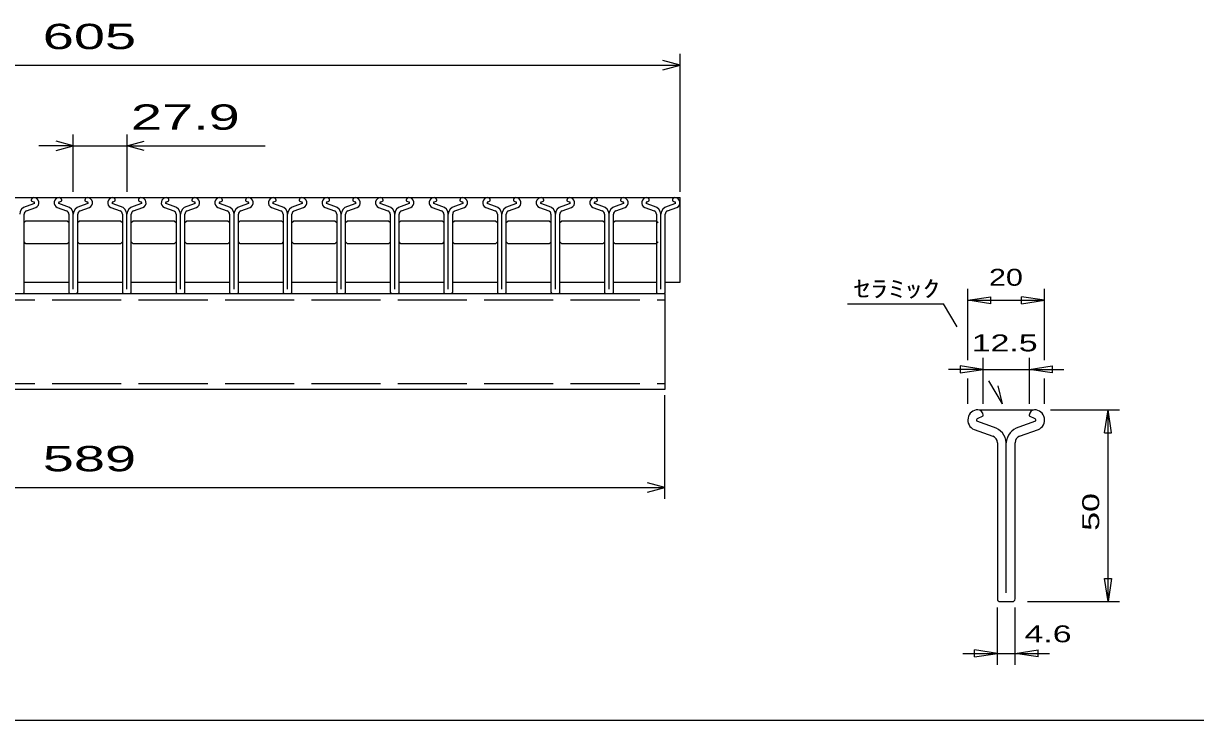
# Model space of a CAD drawing. Units: millimetres, scale not verified. Extents: x -1092 to 1042, y -770 to 629.
# Drawn here: x -549 to 61, y -691 to -328 of the extents above; entities that cross this region are included whole.
import ezdxf
from ezdxf.enums import TextEntityAlignment as Align

# ---------------------------------------------------------------- set-up
doc = ezdxf.new("R2010")
doc.units = ezdxf.units.MM
doc.header["$LTSCALE"] = 6
doc.linetypes.add('DASHED', pattern=[7.5, 6, -1.5])
for name, color, linetype, lineweight in [('0_2', 150, 'Continuous', 25), ('16', 3, 'Continuous', 25), ('22', 2, 'Continuous', 25), ('32', 4, 'Continuous', 25)]:
    doc.layers.add(name, color=color, linetype=linetype, lineweight=lineweight)
doc.styles.add('ベクトル', font='')
doc.styles.get('ベクトル').set_extended_font_data('ベクトル')

msp = doc.modelspace()

# ---------------------------------------------------------------- linework, layer by layer
at = {"layer": '0_2'}
msp.add_line((1041.6, -690.9), (-1034.4, -690.9), dxfattribs=at)
at = {"layer": '16'}
for p, q in [((-812.5, -418.4), (-207.5, -418.4)), ((-545.401, -419.783), (-545.401, -420.013)), ((-545.401, -420.013), (-543.961, -420.713)), ((-530.96, -420.713), (-529.52, -420.013)), ((-529.52, -420.013), (-529.52, -419.783)), ((-517.501, -419.783), (-517.501, -420.013)), ((-517.501, -420.013), (-516.061, -420.713)), ((-503.06, -420.713), (-501.62, -420.013)), ((-501.62, -420.013), (-501.62, -419.783)), ((-489.601, -419.783), (-489.601, -420.013)), ((-489.601, -420.013), (-488.161, -420.713)), ((-475.16, -420.713), (-473.72, -420.013)), ((-473.72, -420.013), (-473.72, -419.783)), ((-461.701, -419.783), (-461.701, -420.013)), ((-461.701, -420.013), (-460.261, -420.713)), ((-447.26, -420.713), (-445.82, -420.013)), ((-445.82, -420.013), (-445.82, -419.783)), ((-433.801, -419.783), (-433.801, -420.013)), ((-433.801, -420.013), (-432.361, -420.713)), ((-419.36, -420.713), (-417.92, -420.013)), ((-417.92, -420.013), (-417.92, -419.783)), ((-405.901, -419.783), (-405.901, -420.013)), ((-405.901, -420.013), (-404.461, -420.713)), ((-391.46, -420.713), (-390.02, -420.013)), ((-390.02, -420.013), (-390.02, -419.783)), ((-378.001, -419.783), (-378.001, -420.013)), ((-378.001, -420.013), (-376.561, -420.713)), ((-363.56, -420.713), (-362.12, -420.013)), ((-362.12, -420.013), (-362.12, -419.783)), ((-350.101, -419.783), (-350.101, -420.013)), ((-350.101, -420.013), (-348.661, -420.713)), ((-335.66, -420.713), (-334.22, -420.013)), ((-334.22, -420.013), (-334.22, -419.783)), ((-322.201, -419.783), (-322.201, -420.013)), ((-322.201, -420.013), (-320.761, -420.713)), ((-307.76, -420.713), (-306.32, -420.013)), ((-306.32, -420.013), (-306.32, -419.783)), ((-294.301, -419.783), (-294.301, -420.013)), ((-294.301, -420.013), (-292.861, -420.713)), ((-279.86, -420.713), (-278.42, -420.013)), ((-278.42, -420.013), (-278.42, -419.783)), ((-266.401, -419.783), (-266.401, -420.013)), ((-266.401, -420.013), (-264.961, -420.713)), ((-251.96, -420.713), (-250.52, -420.013)), ((-250.52, -420.013), (-250.52, -419.783)), ((-238.501, -419.783), (-238.501, -420.013)), ((-238.501, -420.013), (-237.061, -420.713)), ((-224.96, -420.713), (-223.52, -420.013)), ((-223.52, -420.013), (-223.52, -419.783)), ((-211.501, -419.783), (-211.501, -420.013)), ((-211.501, -420.013), (-210.061, -420.713)), ((-207.5, -462.4), (-207.5, -418.4)), ((-549.11, -467.712), (-549.11, -426.992)), ((-543.802, -421.408), (-548.122, -422.928)), ((-547.912, -425.289), (-543.042, -423.579)), ((-531.879, -423.579), (-527.009, -425.289)), ((-526.799, -422.928), (-531.119, -421.408)), ((-525.81, -426.992), (-525.81, -467.712)), ((-523.5, -466.11), (-523.5, -427.04)), ((-521.21, -467.712), (-521.21, -426.992)), ((-515.902, -421.408), (-520.222, -422.928)), ((-520.012, -425.289), (-515.142, -423.579)), ((-503.979, -423.579), (-499.109, -425.289)), ((-498.899, -422.928), (-503.219, -421.408)), ((-497.91, -426.992), (-497.91, -467.712)), ((-495.6, -466.11), (-495.6, -427.04)), ((-493.31, -467.712), (-493.31, -426.992)), ((-488.002, -421.408), (-492.322, -422.928)), ((-492.112, -425.289), (-487.242, -423.579)), ((-476.079, -423.579), (-471.209, -425.289)), ((-470.999, -422.928), (-475.319, -421.408)), ((-470.01, -426.992), (-470.01, -467.712)), ((-467.7, -466.11), (-467.7, -427.04)), ((-465.41, -467.712), (-465.41, -426.992)), ((-460.102, -421.408), (-464.422, -422.928)), ((-464.212, -425.289), (-459.342, -423.579)), ((-448.179, -423.579), (-443.309, -425.289)), ((-443.099, -422.928), (-447.419, -421.408)), ((-442.11, -426.992), (-442.11, -467.712)), ((-439.8, -466.11), (-439.8, -427.04)), ((-437.51, -467.712), (-437.51, -426.992)), ((-432.202, -421.408), (-436.522, -422.928)), ((-436.312, -425.289), (-431.442, -423.579)), ((-420.279, -423.579), (-415.409, -425.289)), ((-415.199, -422.928), (-419.519, -421.408)), ((-414.21, -426.992), (-414.21, -467.712)), ((-411.9, -466.11), (-411.9, -427.04)), ((-409.61, -467.712), (-409.61, -426.992)), ((-404.302, -421.408), (-408.622, -422.928)), ((-408.412, -425.289), (-403.542, -423.579)), ((-392.379, -423.579), (-387.509, -425.289)), ((-387.299, -422.928), (-391.619, -421.408)), ((-386.31, -426.992), (-386.31, -467.712)), ((-384, -466.11), (-384, -427.04)), ((-381.71, -467.712), (-381.71, -426.992)), ((-376.402, -421.408), (-380.722, -422.928)), ((-380.512, -425.289), (-375.642, -423.579)), ((-364.479, -423.579), (-359.609, -425.289)), ((-359.399, -422.928), (-363.719, -421.408)), ((-358.41, -426.992), (-358.41, -467.712)), ((-356.1, -466.11), (-356.1, -427.04)), ((-353.81, -467.712), (-353.81, -426.992)), ((-348.502, -421.408), (-352.822, -422.928)), ((-352.612, -425.289), (-347.742, -423.579)), ((-336.579, -423.579), (-331.709, -425.289)), ((-331.499, -422.928), (-335.819, -421.408)), ((-330.51, -426.992), (-330.51, -467.712)), ((-328.2, -466.11), (-328.2, -427.04)), ((-325.91, -467.712), (-325.91, -426.992)), ((-320.602, -421.408), (-324.922, -422.928)), ((-324.712, -425.289), (-319.842, -423.579)), ((-308.679, -423.579), (-303.809, -425.289)), ((-303.599, -422.928), (-307.919, -421.408)), ((-302.61, -426.992), (-302.61, -467.712)), ((-300.3, -466.11), (-300.3, -427.04)), ((-298.01, -467.712), (-298.01, -426.992)), ((-292.702, -421.408), (-297.022, -422.928)), ((-296.812, -425.289), (-291.942, -423.579)), ((-280.779, -423.579), (-275.909, -425.289)), ((-275.699, -422.928), (-280.019, -421.408)), ((-274.71, -426.992), (-274.71, -467.712)), ((-272.4, -466.11), (-272.4, -427.04)), ((-270.11, -467.712), (-270.11, -426.992)), ((-264.802, -421.408), (-269.122, -422.928)), ((-268.912, -425.289), (-264.042, -423.579)), ((-252.879, -423.579), (-248.009, -425.289)), ((-247.799, -422.928), (-252.119, -421.408)), ((-246.81, -426.992), (-246.81, -467.712)), ((-244.5, -466.11), (-244.5, -427.04)), ((-242.21, -467.712), (-242.21, -426.992)), ((-236.902, -421.408), (-241.222, -422.928)), ((-241.012, -425.289), (-236.142, -423.579)), ((-225.879, -423.579), (-221.009, -425.289)), ((-220.799, -422.928), (-225.119, -421.408)), ((-219.81, -426.992), (-219.81, -467.712)), ((-217.5, -466.11), (-217.5, -427.04)), ((-215.21, -467.712), (-215.21, -426.992)), ((-209.902, -421.408), (-214.222, -422.928)), ((-214.012, -425.289), (-209.142, -423.579)), ((-549.15, -431.4), (-548.15, -430.4)), ((-548.15, -430.4), (-526.75, -430.4)), ((-526.75, -430.4), (-525.75, -431.4)), ((-521.25, -431.4), (-520.25, -430.4)), ((-520.25, -430.4), (-498.85, -430.4)), ((-498.85, -430.4), (-497.85, -431.4)), ((-493.35, -431.4), (-492.35, -430.4)), ((-492.35, -430.4), (-470.95, -430.4)), ((-470.95, -430.4), (-469.95, -431.4)), ((-465.45, -431.4), (-464.45, -430.4)), ((-464.45, -430.4), (-443.05, -430.4)), ((-443.05, -430.4), (-442.05, -431.4)), ((-437.55, -431.4), (-436.55, -430.4)), ((-436.55, -430.4), (-415.15, -430.4)), ((-415.15, -430.4), (-414.15, -431.4)), ((-409.65, -431.4), (-408.65, -430.4)), ((-408.65, -430.4), (-387.25, -430.4)), ((-387.25, -430.4), (-386.25, -431.4)), ((-381.75, -431.4), (-380.75, -430.4)), ((-380.75, -430.4), (-359.35, -430.4)), ((-359.35, -430.4), (-358.35, -431.4)), ((-353.85, -431.4), (-352.85, -430.4)), ((-352.85, -430.4), (-331.45, -430.4)), ((-331.45, -430.4), (-330.45, -431.4)), ((-325.95, -431.4), (-324.95, -430.4)), ((-324.95, -430.4), (-303.55, -430.4)), ((-303.55, -430.4), (-302.55, -431.4)), ((-298.05, -431.4), (-297.05, -430.4)), ((-297.05, -430.4), (-275.65, -430.4)), ((-275.65, -430.4), (-274.65, -431.4)), ((-270.15, -431.4), (-269.15, -430.4)), ((-269.15, -430.4), (-247.75, -430.4)), ((-247.75, -430.4), (-246.75, -431.4)), ((-242.25, -431.4), (-241.25, -430.4)), ((-241.25, -430.4), (-219.85, -430.4)), ((-219.85, -430.4), (-218.85, -431.4)), ((-548.15, -442.4), (-549.15, -441.4)), ((-526.75, -442.4), (-548.15, -442.4)), ((-525.75, -441.4), (-526.75, -442.4)), ((-520.25, -442.4), (-521.25, -441.4)), ((-498.85, -442.4), (-520.25, -442.4)), ((-497.85, -441.4), (-498.85, -442.4)), ((-492.35, -442.4), (-493.35, -441.4)), ((-470.95, -442.4), (-492.35, -442.4)), ((-469.95, -441.4), (-470.95, -442.4)), ((-464.45, -442.4), (-465.45, -441.4)), ((-443.05, -442.4), (-464.45, -442.4)), ((-442.05, -441.4), (-443.05, -442.4)), ((-436.55, -442.4), (-437.55, -441.4)), ((-415.15, -442.4), (-436.55, -442.4)), ((-414.15, -441.4), (-415.15, -442.4)), ((-408.65, -442.4), (-409.65, -441.4)), ((-387.25, -442.4), (-408.65, -442.4)), ((-386.25, -441.4), (-387.25, -442.4)), ((-380.75, -442.4), (-381.75, -441.4)), ((-359.35, -442.4), (-380.75, -442.4)), ((-358.35, -441.4), (-359.35, -442.4)), ((-352.85, -442.4), (-353.85, -441.4)), ((-331.45, -442.4), (-352.85, -442.4)), ((-330.45, -441.4), (-331.45, -442.4)), ((-324.95, -442.4), (-325.95, -441.4)), ((-303.55, -442.4), (-324.95, -442.4)), ((-302.55, -441.4), (-303.55, -442.4)), ((-297.05, -442.4), (-298.05, -441.4)), ((-275.65, -442.4), (-297.05, -442.4)), ((-274.65, -441.4), (-275.65, -442.4)), ((-269.15, -442.4), (-270.15, -441.4)), ((-247.75, -442.4), (-269.15, -442.4)), ((-246.75, -441.4), (-247.75, -442.4)), ((-241.25, -442.4), (-242.25, -441.4)), ((-219.85, -442.4), (-241.25, -442.4)), ((-218.85, -441.4), (-219.85, -442.4)), ((-549.1, -462.4), (-525.8, -462.4)), ((-521.2, -462.4), (-497.9, -462.4)), ((-493.3, -462.4), (-470, -462.4)), ((-465.4, -462.4), (-442.1, -462.4)), ((-437.5, -462.4), (-414.2, -462.4)), ((-409.6, -462.4), (-386.3, -462.4)), ((-381.7, -462.4), (-358.4, -462.4)), ((-353.8, -462.4), (-330.5, -462.4)), ((-325.9, -462.4), (-302.6, -462.4)), ((-298, -462.4), (-274.7, -462.4)), ((-270.1, -462.4), (-246.8, -462.4)), ((-242.2, -462.4), (-219.8, -462.4)), ((-215.2, -462.4), (-207.5, -462.4)), ((-804.5, -468.4), (-215.5, -468.4)), ((-525.11, -468.412), (-521.91, -468.412)), ((-497.21, -468.412), (-494.01, -468.412)), ((-469.31, -468.412), (-466.11, -468.412)), ((-441.41, -468.412), (-438.21, -468.412)), ((-413.51, -468.412), (-410.31, -468.412)), ((-385.61, -468.412), (-382.41, -468.412)), ((-357.71, -468.412), (-354.51, -468.412)), ((-329.81, -468.412), (-326.61, -468.412)), ((-301.91, -468.412), (-298.71, -468.412)), ((-274.01, -468.412), (-270.81, -468.412)), ((-246.11, -468.412), (-242.91, -468.412)), ((-219.11, -468.412), (-215.91, -468.412)), ((-215.5, -468.4), (-215.5, -518.4)), ((-215.5, -518.4), (-804.5, -518.4))]:
    msp.add_line(p, q, dxfattribs=at)
at = {"layer": '16', "linetype": 'DASHED'}
for p, q in [((-804.5, -471.6), (-215.5, -471.6)), ((-804.5, -515.2), (-215.5, -515.2))]:
    msp.add_line(p, q, dxfattribs=at)
at = {"layer": '16'}
for centre, radius, start, end in [((-543.952, -419.846), 1.45, 94.45, 177.5), ((-544.111, -421.1), 2.7, 293.32, 89.02002), ((-544.126, -421.116), 0.44, 317.67, 68.08999), ((-530.81, -421.1), 2.7, 90.98, 246.68), ((-530.795, -421.116), 0.44, 111.91, 222.33), ((-530.969, -419.846), 1.45, 2.5, 85.55), ((-516.052, -419.846), 1.45, 94.45, 177.5), ((-516.211, -421.1), 2.7, 293.32, 89.02002), ((-516.226, -421.116), 0.44, 317.67, 68.08999), ((-502.91, -421.1), 2.7, 90.98, 246.68), ((-502.895, -421.116), 0.44, 111.91, 222.33), ((-503.069, -419.846), 1.45, 2.5, 85.55), ((-488.152, -419.846), 1.45, 94.45, 177.5), ((-488.311, -421.1), 2.7, 293.32, 89.02002), ((-488.326, -421.116), 0.44, 317.67, 68.08999), ((-475.01, -421.1), 2.7, 90.98, 246.68), ((-474.995, -421.116), 0.44, 111.91, 222.33), ((-475.169, -419.846), 1.45, 2.5, 85.55), ((-460.252, -419.846), 1.45, 94.45, 177.5), ((-460.411, -421.1), 2.7, 293.32, 89.02002), ((-460.426, -421.116), 0.44, 317.67, 68.08999), ((-447.11, -421.1), 2.7, 90.98, 246.68), ((-447.095, -421.116), 0.44, 111.91, 222.33), ((-447.269, -419.846), 1.45, 2.5, 85.55), ((-432.352, -419.846), 1.45, 94.45, 177.5), ((-432.511, -421.1), 2.7, 293.32, 89.02002), ((-432.526, -421.116), 0.44, 317.67, 68.08999), ((-419.21, -421.1), 2.7, 90.98, 246.68), ((-419.195, -421.116), 0.44, 111.91, 222.33), ((-419.369, -419.846), 1.45, 2.5, 85.55), ((-404.452, -419.846), 1.45, 94.45, 177.5), ((-404.611, -421.1), 2.7, 293.32, 89.02002), ((-404.626, -421.116), 0.44, 317.67, 68.08999), ((-391.31, -421.1), 2.7, 90.98, 246.68), ((-391.295, -421.116), 0.44, 111.91, 222.33), ((-391.469, -419.846), 1.45, 2.5, 85.55), ((-376.552, -419.846), 1.45, 94.45, 177.5), ((-376.711, -421.1), 2.7, 293.32, 89.02002), ((-376.726, -421.116), 0.44, 317.67, 68.08999), ((-363.41, -421.1), 2.7, 90.98, 246.68), ((-363.395, -421.116), 0.44, 111.91, 222.33), ((-363.569, -419.846), 1.45, 2.5, 85.55), ((-348.652, -419.846), 1.45, 94.45, 177.5), ((-348.811, -421.1), 2.7, 293.32, 89.02002), ((-348.826, -421.116), 0.44, 317.67, 68.08999), ((-335.51, -421.1), 2.7, 90.98, 246.68), ((-335.495, -421.116), 0.44, 111.91, 222.33), ((-335.669, -419.846), 1.45, 2.5, 85.55), ((-320.752, -419.846), 1.45, 94.45, 177.5), ((-320.911, -421.1), 2.7, 293.32, 89.02002), ((-320.926, -421.116), 0.44, 317.67, 68.08999), ((-307.61, -421.1), 2.7, 90.98, 246.68), ((-307.595, -421.116), 0.44, 111.91, 222.33), ((-307.769, -419.846), 1.45, 2.5, 85.55), ((-292.852, -419.846), 1.45, 94.45, 177.5), ((-293.011, -421.1), 2.7, 293.32, 89.02002), ((-293.026, -421.116), 0.44, 317.67, 68.08999), ((-279.71, -421.1), 2.7, 90.98, 246.68), ((-279.695, -421.116), 0.44, 111.91, 222.33), ((-279.869, -419.846), 1.45, 2.5, 85.55), ((-264.952, -419.846), 1.45, 94.45, 177.5), ((-265.111, -421.1), 2.7, 293.32, 89.02002), ((-265.126, -421.116), 0.44, 317.67, 68.08999), ((-251.81, -421.1), 2.7, 90.98, 246.68), ((-251.795, -421.116), 0.44, 111.91, 222.33), ((-251.969, -419.846), 1.45, 2.5, 85.55), ((-237.052, -419.846), 1.45, 94.45, 177.5), ((-237.211, -421.1), 2.7, 293.32, 89.02002), ((-237.226, -421.116), 0.44, 317.67, 68.08999), ((-224.81, -421.1), 2.7, 90.98, 246.68), ((-224.795, -421.116), 0.44, 111.91, 222.33), ((-224.969, -419.846), 1.45, 2.5, 85.55), ((-210.052, -419.846), 1.45, 94.45, 177.5), ((-210.211, -421.1), 2.7, 293.32, 89.02002), ((-210.226, -421.116), 0.44, 317.67, 68.08999), ((-546.831, -427.343), 4.6, 106.3, 176.22), ((-547.312, -426.989), 1.8, 109.42, 180), ((-527.609, -426.989), 1.8, 0, 70.58), ((-528.09, -427.343), 4.6, 3.78, 73.7), ((-518.931, -427.343), 4.6, 106.3, 176.22), ((-519.412, -426.989), 1.8, 109.42, 180), ((-499.709, -426.989), 1.8, 0, 70.58), ((-500.19, -427.343), 4.6, 3.78, 73.7), ((-491.031, -427.343), 4.6, 106.3, 176.22), ((-491.512, -426.989), 1.8, 109.42, 180), ((-471.809, -426.989), 1.8, 0, 70.58), ((-472.29, -427.343), 4.6, 3.78, 73.7), ((-463.131, -427.343), 4.6, 106.3, 176.22), ((-463.612, -426.989), 1.8, 109.42, 180), ((-443.909, -426.989), 1.8, 0, 70.58), ((-444.39, -427.343), 4.6, 3.78, 73.7), ((-435.231, -427.343), 4.6, 106.3, 176.22), ((-435.712, -426.989), 1.8, 109.42, 180), ((-416.009, -426.989), 1.8, 0, 70.58), ((-416.49, -427.343), 4.6, 3.78, 73.7), ((-407.331, -427.343), 4.6, 106.3, 176.22), ((-407.812, -426.989), 1.8, 109.42, 180), ((-388.109, -426.989), 1.8, 0, 70.58), ((-388.59, -427.343), 4.6, 3.78, 73.7), ((-379.431, -427.343), 4.6, 106.3, 176.22), ((-379.912, -426.989), 1.8, 109.42, 180), ((-360.209, -426.989), 1.8, 0, 70.58), ((-360.69, -427.343), 4.6, 3.78, 73.7), ((-351.531, -427.343), 4.6, 106.3, 176.22), ((-352.012, -426.989), 1.8, 109.42, 180), ((-332.309, -426.989), 1.8, 0, 70.58), ((-332.79, -427.343), 4.6, 3.78, 73.7), ((-323.631, -427.343), 4.6, 106.3, 176.22), ((-324.112, -426.989), 1.8, 109.42, 180), ((-304.409, -426.989), 1.8, 0, 70.58), ((-304.89, -427.343), 4.6, 3.78, 73.7), ((-295.731, -427.343), 4.6, 106.3, 176.22), ((-296.212, -426.989), 1.8, 109.42, 180), ((-276.509, -426.989), 1.8, 0, 70.58), ((-276.99, -427.343), 4.6, 3.78, 73.7), ((-267.831, -427.343), 4.6, 106.3, 176.22), ((-268.312, -426.989), 1.8, 109.42, 180), ((-248.609, -426.989), 1.8, 0, 70.58), ((-249.09, -427.343), 4.6, 3.78, 73.7), ((-239.931, -427.343), 4.6, 106.3, 176.22), ((-240.412, -426.989), 1.8, 109.42, 180), ((-221.609, -426.989), 1.8, 0, 70.58), ((-222.09, -427.343), 4.6, 3.78, 73.7), ((-212.931, -427.343), 4.6, 106.3, 176.22), ((-213.412, -426.989), 1.8, 109.42, 180), ((-549.81, -467.712), 0.7, 270, 0), ((-525.11, -467.712), 0.7, 180, 270), ((-521.91, -467.712), 0.7, 270, 0), ((-497.21, -467.712), 0.7, 180, 270), ((-494.01, -467.712), 0.7, 270, 0), ((-469.31, -467.712), 0.7, 180, 270), ((-466.11, -467.712), 0.7, 270, 0), ((-441.41, -467.712), 0.7, 180, 270), ((-438.21, -467.712), 0.7, 270, 0), ((-413.51, -467.712), 0.7, 180, 270), ((-410.31, -467.712), 0.7, 270, 0), ((-385.61, -467.712), 0.7, 180, 270), ((-382.41, -467.712), 0.7, 270, 0), ((-357.71, -467.712), 0.7, 180, 270), ((-354.51, -467.712), 0.7, 270, 0), ((-329.81, -467.712), 0.7, 180, 270), ((-326.61, -467.712), 0.7, 270, 0), ((-301.91, -467.712), 0.7, 180, 270), ((-298.71, -467.712), 0.7, 270, 0), ((-274.01, -467.712), 0.7, 180, 270), ((-270.81, -467.712), 0.7, 270, 0), ((-246.11, -467.712), 0.7, 180, 270), ((-242.91, -467.712), 0.7, 270, 0), ((-219.11, -467.712), 0.7, 180, 270), ((-215.91, -467.712), 0.7, 270, 0)]:
    msp.add_arc(centre, radius, start, end, dxfattribs=at)
at = {"layer": '22', "color": 4}
for p, q in [((-207.502, -349.4), (-216.502, -347)), ((-207.502, -415.4), (-207.502, -343.4)), ((-812.5, -349.4), (-207.502, -349.4)), ((-216.502, -351.8), (-207.502, -349.4)), ((-523.5, -391.4), (-532.5, -389)), ((-523.5, -415.4), (-523.5, -385.4)), ((-495.6, -385.4), (-495.6, -415.4)), ((-495.6, -391.4), (-486.6, -389)), ((-523.5, -391.4), (-541.5, -391.4)), ((-532.5, -393.8), (-523.5, -391.4)), ((-523.5, -391.4), (-495.6, -391.4)), ((-486.6, -393.8), (-495.6, -391.4)), ((-495.6, -391.4), (-423.6, -391.4)), ((-215.5, -575.4), (-215.5, -521.4)), ((-215.5, -569.4), (-224.5, -567)), ((-804.5, -569.4), (-215.5, -569.4)), ((-224.5, -571.8), (-215.5, -569.4))]:
    msp.add_line(p, q, dxfattribs=at)
at = {"layer": '32'}
for p, q in [((-57.6, -503.1), (-57.6, -465.9)), ((-17.6, -503.1), (-17.6, -465.9)), ((-120.2, -473.7), (-70.2, -473.7)), ((-63.2, -485.7), (-70.2, -473.7)), ((-57.6, -471.9), (-45.6, -470.1)), ((-45.6, -473.7), (-57.6, -471.9)), ((-57.6, -471.9), (-17.6, -471.9)), ((-45.6, -473.7), (-45.6, -470.1)), ((-17.6, -471.9), (-29.6, -470.1)), ((-29.6, -473.7), (-29.6, -470.1)), ((-29.6, -473.7), (-17.6, -471.9)), ((-49.6, -507.9), (-61.6, -506.1)), ((-61.6, -506.1), (-61.6, -509.7)), ((-49.6, -525.9), (-49.6, -501.9)), ((-25.6, -501.9), (-25.6, -525.9)), ((-25.6, -507.9), (-13.6, -506.1)), ((-13.6, -506.1), (-13.6, -509.7)), ((-49.6, -507.9), (-67.6, -507.9)), ((-61.6, -509.7), (-49.6, -507.9)), ((-57.6, -525.9), (-57.6, -512.7)), ((-49.6, -507.9), (-25.6, -507.9)), ((-13.6, -509.7), (-25.6, -507.9)), ((-25.6, -507.9), (-7.6, -507.9)), ((-17.6, -525.9), (-17.6, -512.7)), ((-39.6, -525.9), (-46.6, -513.9)), ((-39.6, -525.9), (-41.8, -516.5)), ((-51.42, -528.9), (-23.32, -528.9)), ((-14.6, -528.9), (21.4, -528.9)), ((13.6, -540.9), (15.4, -528.9)), ((17.2, -540.9), (15.4, -528.9)), ((15.4, -628.9), (15.4, -528.9)), ((-44.198, -537.956), (-52.838, -534.916)), ((-52.52, -533.525), (-49.64, -532.125)), ((-49.64, -532.125), (-49.64, -531.665)), ((-22.403, -534.916), (-31.043, -537.956)), ((-25.601, -531.665), (-25.601, -532.125)), ((-25.601, -532.125), (-22.721, -533.525)), ((-54.358, -539.259), (-44.618, -542.679)), ((-30.624, -542.679), (-20.884, -539.259)), ((13.6, -540.9), (17.2, -540.9)), ((-42.221, -546.083), (-42.221, -627.523)), ((-37.6, -624.32), (-37.6, -546.18)), ((-33.021, -627.523), (-33.021, -546.083)), ((15.4, -628.9), (13.6, -616.9)), ((13.6, -616.9), (17.2, -616.9)), ((17.2, -616.9), (15.4, -628.9)), ((-42.2, -661.9), (-42.2, -631.9)), ((-40.821, -628.923), (-34.421, -628.923)), ((-33, -661.9), (-33, -631.9)), ((-26.6, -628.9), (21.4, -628.9)), ((-60.2, -655.9), (-42.2, -655.9)), ((-42.2, -655.9), (-54.2, -654.1)), ((-54.2, -657.7), (-54.2, -654.1)), ((-54.2, -657.7), (-42.2, -655.9)), ((-42.2, -655.9), (-33, -655.9)), ((-33, -655.9), (-21, -654.1)), ((-21, -657.7), (-33, -655.9)), ((-33, -655.9), (-15, -655.9)), ((-21, -657.7), (-21, -654.1))]:
    msp.add_line(p, q, dxfattribs=at)
for centre, radius, start, end in [((-52.22, -534.3), 5.4, 90.98, 246.68), ((-52.537, -531.792), 2.9, 2.5, 85.55), ((-22.704, -531.792), 2.9, 94.45, 177.5), ((-23.021, -534.3), 5.4, 293.32, 89.02002), ((-52.189, -534.333), 0.88, 111.91, 222.33), ((-23.052, -534.333), 0.88, 317.67, 68.08999), ((-45.818, -546.079), 3.6, 0, 70.58), ((-46.78, -546.787), 9.2, 3.78, 73.7), ((-28.461, -546.787), 9.2, 106.3, 176.22), ((-29.424, -546.079), 3.6, 109.42, 180), ((-40.821, -627.523), 1.4, 180, 270), ((-34.421, -627.523), 1.4, 270, 0)]:
    msp.add_arc(centre, radius, start, end, dxfattribs=at)

# ---------------------------------------------------------------- texts
at = {"layer": '22', "style": 'ベクトル', "width": 1.65}
for s, p in [(' 605 ', (-547.5, -334.4)), (' 27.9 ', (-501.6, -376.4)), (' 589 ', (-547.5, -554.4))]:
    msp.add_text(s, height=13.2, dxfattribs=at).set_placement(p, align=Align.MIDDLE_LEFT)
at = {"layer": '32', "color": 2, "style": 'ベクトル'}
for s, width, p in [('20', 1.35, (-46.6, -459.9)), ('ｾﾗﾐｯｸ', 1.5, (-117.2, -465.9)), ('12.5', 1.5, (-55.6, -494.1)), (' 4.6 ', 1.5, (-33, -645.7))]:
    msp.add_text(s, height=8.798, dxfattribs=dict(at, width=width)).set_placement(p, align=Align.MIDDLE_LEFT)
at = {"layer": '32', "color": 2, "style": 'ベクトル', "width": 1.5}
msp.add_text(' 50 ', height=8.798, rotation=90, dxfattribs=at).set_placement((6.4, -596.9), align=Align.MIDDLE_LEFT)

doc.saveas('drawing.dxf')
